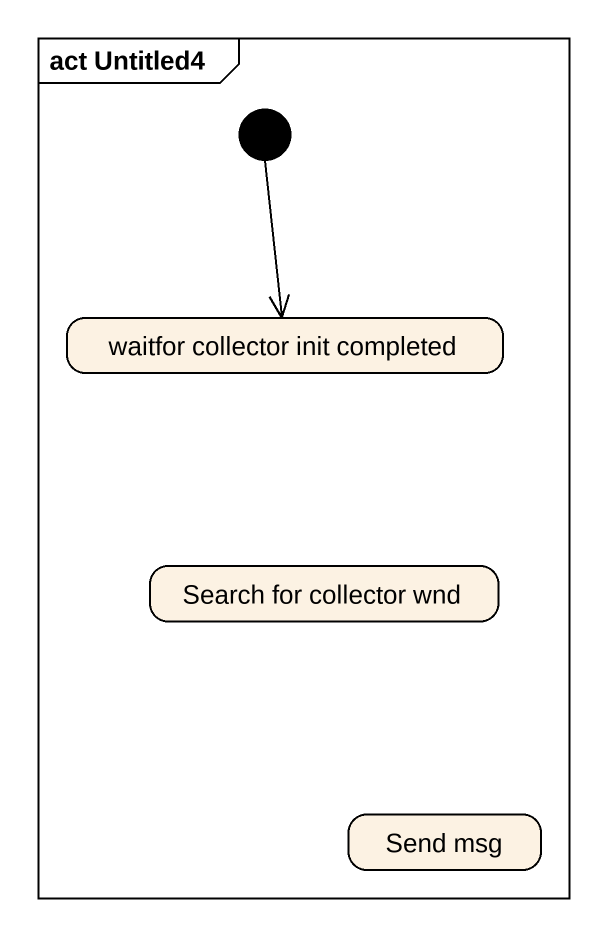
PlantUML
@startuml
mainframe act Untitled4
hide empty description
state "waitfor collector init completed" as waitfor_collector_init
state "Search for collector wnd" as Search_for_collector_wnd
state "Send msg" as Send_msg
[*] --> waitfor_collector_init
@enduml
